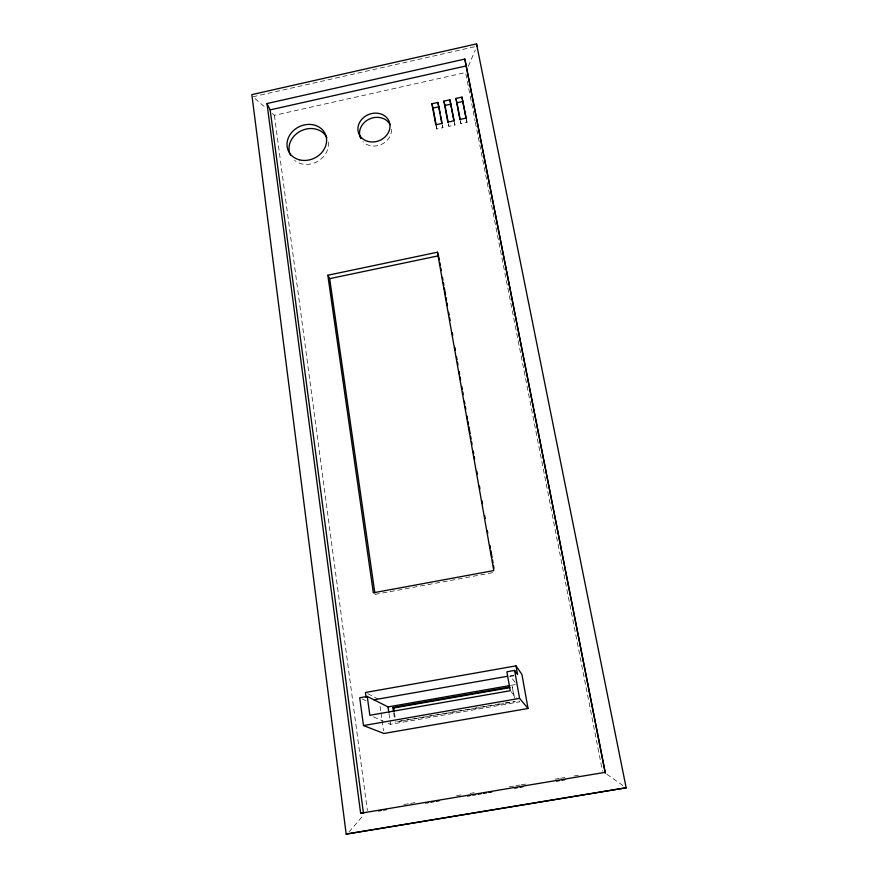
<?xml version="1.0" encoding="UTF-8"?>
<svg xmlns="http://www.w3.org/2000/svg" width="878" height="878" viewBox="0 0 878 878"><rect width="100%" height="100%" fill="white"/><g stroke="black" fill="none" stroke-linecap="round" stroke-linejoin="round"><path stroke-width="0.66" stroke-dasharray="4.39 3.29" d="M468.314 66.278L475.338 49.991M348.939 832.037L362.998 815.717M252.941 96.767L475.624 46.534M272.345 113.547L274.386 115.325L465.603 72.545M436.048 125.85L436.904 129L442.907 127.683L442.424 125.06M448.384 124.248L448.921 126.355L454.936 125.038L454.442 122.415M460.204 120.538L460.961 123.71L466.986 122.382L466.481 119.77M375.027 594.384L494.698 572.313M513.795 675.182L510.041 675.84L516.67 684.368M509.8 676.532L513.839 675.819M511.303 685.301L515.32 684.599M397.668 721.584L403.057 720.64M404.396 720.41L503.994 703.069M505.344 702.828L515.177 701.643L394.979 722.045M388.098 723.252L390.534 724.317L519.765 701.829L516.297 697.79M403.869 804.5L409.269 803.6M410.63 803.37L416.029 802.459M456.571 795.677L461.971 794.766M470.081 793.405L474.131 792.724M509.262 786.842L514.673 785.942M516.023 785.711L520.072 785.031M521.433 784.8L526.833 783.9M555.214 779.148L559.264 778.468M560.614 778.237L566.025 777.337M574.124 775.976L579.535 775.076M373.501 716.876L383.236 721.123M362.021 698.877L366.62 701.105M367.717 693.664L377.968 698.954M606.808 774.231L622.93 785.525M254.982 98.534L265.2 107.368M511.084 691.732L515.43 696.781M442.358 125.576L442.907 127.683M454.409 122.92L454.936 125.038M466.251 119.199L466.986 122.382M465.867 73.884L468.512 87.35M468.775 88.689L475.097 120.999M475.371 122.349L602.506 771.224M460.456 121.098L460.961 123.71M448.428 123.743L448.921 126.355M436.432 126.388L436.904 129M514.475 697.692L512.203 686.64L514.299 698.548M394.474 713.232L395.045 717.172M393.651 712.826L394.595 719.411M388.998 713.605L390.534 724.317M380.064 706.329L380.832 711.762M381.019 713.112L383.51 730.759M274.386 115.325L367.388 810.613M391.412 129.373A16.254 14.048 -21.9 0 1 381.14 144.552A16.254 14.048 -21.9 0 1 362.899 141.643M328.229 142.06A20.194 17.384 -25.5 0 1 317.342 161.574A20.194 17.384 -25.5 0 1 294.635 160.433"/><path stroke-width="1.32" d="M626.157 787.785L476.513 43.9L251.843 94.615L346.173 834.1L626.157 787.785L346.173 834.1M266.989 103.538L270.161 109.882L363.492 813.423L360.639 813.258L266.989 103.538L464.846 59.067L605.282 772.958L464.846 59.067M270.161 109.882L466.295 65.905M437.902 102.452L441.799 123.469L435.762 124.808L431.899 103.78L437.902 102.452L440.24 113.295M449.909 99.785L453.893 120.813L447.846 122.141L443.906 101.124L449.909 99.785L454.189 121.109M461.949 97.118L466.009 118.146L459.951 119.474L455.923 98.446L461.949 97.118L466.229 118.464M431.899 103.78L433.063 108.071L439.033 106.754M448.186 122.437L444.992 105.426L450.974 104.109M460.204 119.792L456.955 102.781L462.936 101.453M327.823 275.253L437.442 252.216L438.616 255.772L329.667 278.644L327.823 275.253L373.326 592.804L493.787 570.579L437.442 252.216M509.964 685.542L388.043 706.922L367.245 696.43L359.717 697.758L363.492 725.568L383.884 733.47L528.04 708.48L521.916 674.403L516.001 665.864L365.435 692.49L366.115 697.406M516.001 665.864L517.548 674.524L514.596 670.419L506.891 671.78L510.217 690.723L369.847 715.274L367.245 696.43M373.962 699.81L507.352 676.312M393.454 711.509L392.883 707.547L509.514 687.112M392.883 707.547L393.717 707.975L509.909 687.617M363.492 725.568L519.567 698.372L528.04 708.48M360.639 813.258L605.03 772.344M378.352 810.932L381.052 810.482M383.752 810.032L386.452 809.582M425.632 803.019L428.332 802.569M431.032 802.119L433.732 801.669M436.432 801.219L439.132 800.758M467.502 796.017L470.202 795.567M472.902 795.106L475.602 794.656M478.312 794.206L481.012 793.756M483.712 793.306L486.412 792.845M489.112 792.395L491.812 791.945M514.782 788.104L517.482 787.654M520.182 787.193L522.882 786.743M556.652 781.091L559.352 780.641M562.052 780.191L564.752 779.741M443.906 101.124L444.992 105.426M455.923 98.446L456.955 102.781M476.513 43.9L476.963 46.227M440.723 115.907L442.183 123.754M433.063 108.071L436.19 125.071M514.596 670.419L519.567 698.372M438.857 257.122L439.329 259.822M439.812 262.511L440.284 265.211M440.767 267.9L441.239 270.6M442.435 277.327L442.918 280.027M443.39 282.716L443.873 285.416M444.345 288.105L445.541 294.843M446.013 297.532L446.496 300.232M446.968 302.921L447.451 305.621M448.636 312.349L449.119 315.048M449.591 317.737L450.074 320.437M452.225 332.553L452.697 335.253M454.848 347.37L455.32 350.07M456.516 356.797L456.988 359.497M457.471 362.186L457.943 364.886M459.139 371.613L459.622 374.313M460.094 377.002L460.577 379.702M461.762 386.43L462.245 389.13M462.717 391.818L463.2 394.518M464.396 401.246L464.868 403.946M465.34 406.635L465.823 409.335M467.019 416.073L467.491 418.762M467.974 421.451L468.446 424.151M468.929 426.84L470.114 433.578M470.597 436.278L471.069 438.967M471.552 441.656L472.024 444.356M473.22 451.094L473.703 453.783M474.175 456.472L474.647 459.172M476.798 471.299L477.281 473.988M479.421 486.116L479.904 488.805M482.055 500.932L482.527 503.621M484.678 515.748L485.15 518.437M487.301 530.564L487.773 533.253M489.924 545.381L490.407 548.07M490.879 550.769L492.075 557.497M492.547 560.197L493.03 562.886M493.502 565.586L493.985 568.275M393.717 707.975L394.288 711.915M329.667 278.644L374.84 593.023M388.043 706.922L388.811 712.277M360.781 138.614A16.254 14.048 -21.9 0 1 369.177 119.134A16.254 14.048 -21.9 0 1 390.117 124.665M290.42 155.055A20.194 17.384 -25.5 0 1 301.231 130.756A20.194 17.384 -25.5 0 1 326.89 137.703M368.08 141.457A16.353 14.103 -21.9 0 0 389.854 123.974A16.353 14.103 -21.9 0 0 363.986 117.224A16.353 14.103 -21.9 0 0 368.08 141.457M299.233 159.785A20.315 17.472 -25.5 0 0 326.44 137.989A20.315 17.472 -25.5 0 0 294.723 129.516A20.315 17.472 -25.5 0 0 299.233 159.785"/></g></svg>
